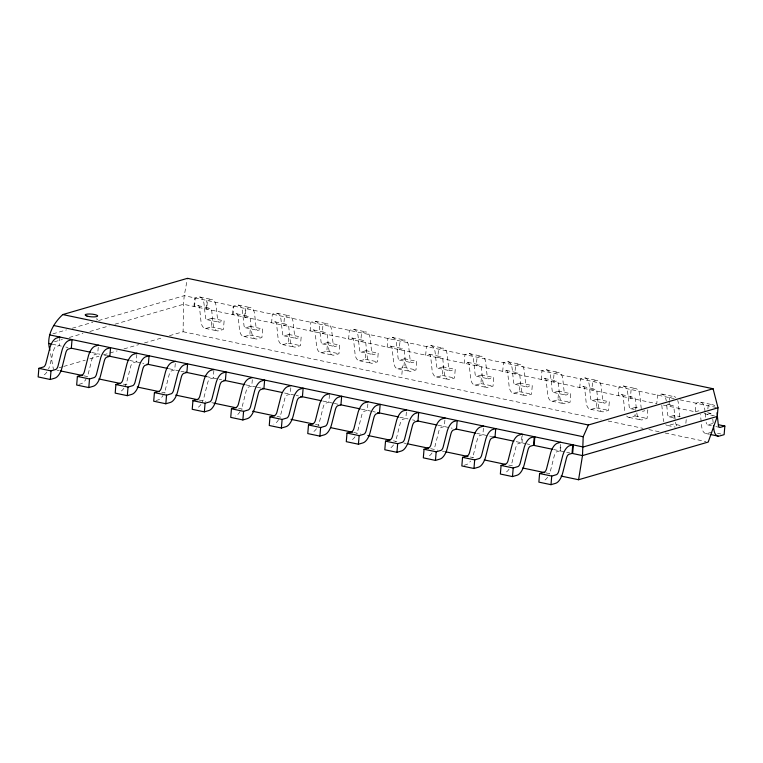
<?xml version="1.0" encoding="UTF-8"?>
<svg xmlns="http://www.w3.org/2000/svg" width="763" height="763" viewBox="0 0 763 763"><rect width="100%" height="100%" fill="white"/><g stroke="black" fill="none" stroke-linecap="round" stroke-linejoin="round"><path stroke-width="0.57" stroke-dasharray="3.81 2.86" d="M169.453 335.701L183.101 331.733L183.501 304.275L184.226 295.682L187.259 279.477M59.905 337.055L59.19 345.649L56.166 346.526A4.702 2.26 -78.1 0 0 53.648 350.246L49.919 364.991A13.515 6.514 -78.1 0 1 48.622 368.815M98.246 347.289L97.702 353.746L94.679 354.623A4.702 2.26 -78.1 0 0 92.17 358.333L88.432 373.078A13.515 6.514 -78.1 0 1 87.135 376.912M136.854 354.309L136.224 361.834L133.201 362.711A4.702 2.26 -78.1 0 0 130.683 366.431L126.954 381.176A13.515 6.514 -78.1 0 1 125.113 386.164M175.28 363.474L174.737 369.931L171.713 370.808A4.702 2.26 -78.1 0 0 169.205 374.519L165.466 389.264A13.515 6.514 -78.1 0 1 164.169 393.098M193.964 306.478L194.689 297.875M206.096 309.025L206.821 300.422M212 318.324L207.193 319.678A4.654 2.241 -78.1 0 1 205.514 317.675L203.912 302.873A13.553 6.533 -78.1 0 0 199.019 296.979L195.29 298.009L194.575 306.602L197.598 305.725A4.702 2.26 -78.1 0 1 199.591 308.128L200.974 321.385A13.515 6.514 -78.1 0 0 206.706 328.243L211.275 326.917L212 318.324L224.131 320.87L223.406 329.463L218.838 330.799A13.515 6.514 -78.1 0 1 213.106 323.941L211.723 310.675A4.702 2.26 -78.1 0 0 209.73 308.271L206.706 309.149L207.422 300.555L211.151 299.525A13.553 6.533 -78.1 0 1 216.043 305.419L217.646 320.222A4.654 2.241 -78.1 0 0 219.324 322.234L224.131 320.87M213.888 370.494L213.258 378.019L210.235 378.896A4.702 2.26 -78.1 0 0 207.717 382.616L203.988 397.361A13.515 6.514 -78.1 0 1 202.147 402.349M232.486 314.566L233.201 305.973M244.618 317.122L245.333 308.519M250.512 326.411L245.715 327.775A4.654 2.241 -78.1 0 1 244.026 325.763L242.434 310.97A13.553 6.533 -78.1 0 0 237.541 305.066L233.812 306.097L233.087 314.699L236.11 313.822A4.702 2.26 -78.1 0 1 238.104 316.225L239.496 329.482A13.515 6.514 -78.1 0 0 245.228 336.34L249.797 335.014L250.512 326.411L262.644 328.958L261.919 337.561L257.36 338.886A13.515 6.514 -78.1 0 1 251.628 332.029L250.235 318.772A4.702 2.26 -78.1 0 0 248.242 316.368L245.219 317.246L245.944 308.643L249.663 307.623A13.553 6.533 -78.1 0 1 254.565 313.517L256.158 328.309A4.654 2.241 -78.1 0 0 257.846 330.322L262.644 328.958M252.315 379.659L251.771 386.107L248.748 386.994A4.702 2.26 -78.1 0 0 246.239 390.704L242.5 405.449A13.515 6.514 -78.1 0 1 241.203 409.283M289.034 334.499L284.227 335.863A4.654 2.241 -78.1 0 1 282.548 333.86L280.946 319.058A13.553 6.533 -78.1 0 0 276.053 313.164L272.324 314.184L271.609 322.787L274.632 321.91A4.702 2.26 -78.1 0 1 276.626 324.313L278.009 337.57A13.515 6.514 -78.1 0 0 283.741 344.428L288.309 343.102L289.034 334.499L301.166 337.055L300.441 345.649L295.872 346.974A13.515 6.514 -78.1 0 1 290.14 340.117L288.757 326.86A4.702 2.26 -78.1 0 0 286.764 324.456L283.741 325.334L284.456 316.74L288.185 315.71A13.553 6.533 -78.1 0 1 293.078 321.604L294.68 336.407A4.654 2.241 -78.1 0 0 296.359 338.41L301.166 337.055M290.827 387.757L290.293 394.204L287.269 395.081A4.702 2.26 -78.1 0 0 284.752 398.791L281.022 413.546A13.515 6.514 -78.1 0 1 280.212 416.14M327.546 342.597L322.749 343.96A4.654 2.241 -78.1 0 1 321.061 341.948L319.468 327.146A13.553 6.533 -78.1 0 0 314.566 321.252L310.846 322.282L310.121 330.884L313.145 329.998A4.702 2.26 -78.1 0 1 315.138 332.401L316.531 345.668A13.515 6.514 -78.1 0 0 322.263 352.525L326.822 351.19L327.546 342.597L339.678 345.143L338.953 353.746L334.394 355.072A13.515 6.514 -78.1 0 1 328.662 348.214L327.27 334.957A4.702 2.26 -78.1 0 0 325.276 332.554L322.253 333.431L322.978 324.828L326.698 323.798A13.553 6.533 -78.1 0 1 331.6 329.702L333.193 344.494A4.654 2.241 -78.1 0 0 334.871 346.507L339.678 345.143M329.435 394.767L328.805 402.292L325.782 403.169A4.702 2.26 -78.1 0 0 323.274 406.889L319.535 421.634A13.515 6.514 -78.1 0 1 318.238 425.458M366.068 350.684L361.261 352.048A4.654 2.241 -78.1 0 1 359.583 350.036L357.981 335.243A13.553 6.533 -78.1 0 0 353.088 329.349L349.359 330.369L348.643 338.972L351.667 338.095A4.702 2.26 -78.1 0 1 353.66 340.498L355.043 353.755A13.515 6.514 -78.1 0 0 360.775 360.613L365.343 359.287L366.068 350.684L378.2 353.231L377.475 361.834L372.907 363.159A13.515 6.514 -78.1 0 1 367.175 356.302L365.792 343.045A4.702 2.26 -78.1 0 0 363.798 340.641L360.775 341.519L361.49 332.916L365.219 331.895A13.553 6.533 -78.1 0 1 370.112 337.79L371.715 352.592A4.654 2.241 -78.1 0 0 373.393 354.595L378.2 353.231M367.861 403.932L367.327 410.389L364.294 411.267A4.702 2.26 -78.1 0 0 361.786 414.977L358.057 429.722A13.515 6.514 -78.1 0 1 356.76 433.556M401.872 374.452L402.597 365.849M404.581 358.782L399.774 360.136A4.654 2.241 -78.1 0 1 398.095 358.133L396.502 343.331A13.553 6.533 -78.1 0 0 391.6 337.437L387.881 338.467L387.156 347.06L390.179 346.183A4.702 2.26 -78.1 0 1 392.172 348.586L393.565 361.843A13.515 6.514 -78.1 0 0 399.297 368.701L403.856 367.375L404.581 358.782L416.712 361.328L415.988 369.921L411.429 371.257A13.515 6.514 -78.1 0 1 405.697 364.399L404.304 351.142A4.702 2.26 -78.1 0 0 402.311 348.729L399.287 349.616L400.012 341.013L403.732 339.983A13.553 6.533 -78.1 0 1 408.634 345.887L410.227 360.68A4.654 2.241 -78.1 0 0 411.906 362.692L416.712 361.328M406.383 412.03L405.84 418.477L402.816 419.354A4.702 2.26 -78.1 0 0 400.308 423.074L396.569 437.819A13.515 6.514 -78.1 0 1 395.272 441.643M443.103 366.869L438.296 368.233A4.654 2.241 -78.1 0 1 436.617 366.221L435.015 351.428A13.553 6.533 -78.1 0 0 430.122 345.525L426.393 346.555L425.678 355.157L428.701 354.28A4.702 2.26 -78.1 0 1 430.694 356.683L432.077 369.941A13.515 6.514 -78.1 0 0 437.809 376.798L442.378 375.472L443.103 366.869L455.234 369.416L454.51 378.019L449.941 379.345A13.515 6.514 -78.1 0 1 444.209 372.487L442.826 359.23A4.702 2.26 -78.1 0 0 440.833 356.826L437.809 357.704L438.525 349.101L442.254 348.081A13.553 6.533 -78.1 0 1 447.147 353.975L448.749 368.767A4.654 2.241 -78.1 0 0 450.428 370.78L455.234 369.416M444.896 420.117L444.362 426.565L441.329 427.452A4.702 2.26 -78.1 0 0 438.82 431.162L435.091 445.907A13.515 6.514 -78.1 0 1 434.281 448.51M481.615 374.957L476.808 376.321A4.654 2.241 -78.1 0 1 475.13 374.318L473.537 359.516A13.553 6.533 -78.1 0 0 468.635 353.622L464.915 354.642L464.19 363.245L467.214 362.368A4.702 2.26 -78.1 0 1 469.207 364.771L470.599 378.028A13.515 6.514 -78.1 0 0 476.331 384.886L480.89 383.56L481.615 374.957L493.747 377.513L493.022 386.107L488.463 387.432A13.515 6.514 -78.1 0 1 482.731 380.575L481.339 367.318A4.702 2.26 -78.1 0 0 479.345 364.914L476.322 365.792L477.047 357.198L480.766 356.168A13.553 6.533 -78.1 0 1 485.669 362.063L487.261 376.865A4.654 2.241 -78.1 0 0 488.94 378.868L493.747 377.513M483.418 428.215L482.874 434.662L479.851 435.539A4.702 2.26 -78.1 0 0 477.342 439.25L473.604 454.004A13.515 6.514 -78.1 0 1 472.307 457.829M520.137 383.055L515.33 384.418A4.654 2.241 -78.1 0 1 513.652 382.406L512.049 367.613A13.553 6.533 -78.1 0 0 507.157 361.71L503.427 362.74L502.712 371.343L505.735 370.456A4.702 2.26 -78.1 0 1 507.729 372.869L509.112 386.126A13.515 6.514 -78.1 0 0 514.844 392.983L519.412 391.648L520.137 383.055L532.269 385.601L531.544 394.204L526.975 395.53A13.515 6.514 -78.1 0 1 521.243 388.672L519.861 375.415A4.702 2.26 -78.1 0 0 517.867 373.012L514.834 373.889L515.559 365.286L519.288 364.266A13.553 6.533 -78.1 0 1 524.181 370.16L525.783 384.953A4.654 2.241 -78.1 0 0 527.462 386.965L532.269 385.601M521.93 436.302L521.387 442.75L518.363 443.627A4.702 2.26 -78.1 0 0 515.855 447.347L512.126 462.092A13.515 6.514 -78.1 0 1 511.315 464.696M521.997 442.883L522.626 435.358M558.65 391.142L553.843 392.506A4.654 2.241 -78.1 0 1 552.164 390.494L550.571 375.701A13.553 6.533 -78.1 0 0 545.669 369.807L541.949 370.828L541.225 379.43L544.248 378.553A4.702 2.26 -78.1 0 1 546.241 380.956L547.634 394.213A13.515 6.514 -78.1 0 0 553.366 401.071L557.925 399.745L558.65 391.142L570.781 393.689L570.056 402.292L565.497 403.617A13.515 6.514 -78.1 0 1 559.765 396.76L558.373 383.503A4.702 2.26 -78.1 0 0 556.38 381.099L553.356 381.977L554.081 373.384L557.801 372.354A13.553 6.533 -78.1 0 1 562.703 378.248L564.296 393.05A4.654 2.241 -78.1 0 0 565.974 395.053L570.781 393.689M560.452 444.39L559.908 450.847L556.885 451.725A4.702 2.26 -78.1 0 0 554.377 455.435L550.638 470.18A13.515 6.514 -78.1 0 1 549.341 474.014M560.519 450.971L561.053 444.524M597.171 399.24L592.365 400.594A4.654 2.241 -78.1 0 1 590.686 398.591L589.084 383.789A13.553 6.533 -78.1 0 0 584.191 377.895L580.462 378.925L579.746 387.518L582.77 386.641A4.702 2.26 -78.1 0 1 584.763 389.044L586.146 402.301A13.515 6.514 -78.1 0 0 591.878 409.159L596.447 407.833L597.171 399.24L609.303 401.786L608.578 410.389L604.01 411.715A13.515 6.514 -78.1 0 1 598.278 404.857L596.895 391.6A4.702 2.26 -78.1 0 0 594.902 389.187L591.869 390.074L592.593 381.471L596.323 380.441A13.553 6.533 -78.1 0 1 601.215 386.345L602.818 401.138A4.654 2.241 -78.1 0 0 604.496 403.15L609.303 401.786M626.642 415.997A13.515 6.514 -78.1 0 0 630.4 417.256L634.959 415.93L635.417 410.551M635.503 409.473L635.684 407.328L639.728 408.176M636.79 412.945A13.515 6.514 -78.1 0 0 642.532 419.803L647.091 418.477L647.816 409.874L643.009 411.238A4.654 2.241 -78.1 0 1 642.341 411.095M669.361 400.88L668.903 406.25L671.926 405.372A4.702 2.26 -78.1 0 1 673.929 407.776L675.312 421.033A13.515 6.514 -78.1 0 0 677.286 426.641M669.447 399.802L669.628 397.657L673.357 396.626A13.553 6.533 -78.1 0 1 675.894 397.485M673.929 418.649L674.206 415.415L680.272 416.693M685.88 423.341L686.242 419.04M663.39 405.096L695.293 411.801L696.018 403.198L699.738 402.168A13.553 6.533 -78.1 0 1 704.64 408.071L705.117 412.363M707.873 408.968L708.15 405.744L711.869 404.724A13.553 6.533 -78.1 0 1 715.866 407.604M52.876 333.86L66.581 329.874M72.285 328.214L92.848 322.234M98.561 320.574L184.226 295.682L674.215 398.62M54.431 341.795L62.432 339.468M69.28 337.475L82.986 333.498M89.843 331.504L109.262 325.858M114.975 324.199L183.501 304.275L656.771 403.703L657.496 395.11L661.225 394.08A13.553 6.533 -78.1 0 1 666.118 399.974L666.252 400.956M59.133 367.766L62.537 366.774M63.682 366.44L85.284 360.155M89.834 358.839L98.932 356.197M103.482 354.871L117.13 350.904M123.959 348.92L138.742 344.618M144.426 342.969L162.624 337.685M78.951 384.361L81.231 383.703A13.515 6.514 -78.1 0 0 86.019 379.154M155.986 400.546L158.265 399.879A13.515 6.514 -78.1 0 0 163.053 395.339M635.684 407.328L630.877 408.691A4.654 2.241 -78.1 0 1 629.198 406.679L627.606 391.886A13.553 6.533 -78.1 0 0 622.703 385.992L618.984 387.013L618.259 395.615L621.282 394.738A4.702 2.26 -78.1 0 1 623.276 397.141L624.668 410.399A13.515 6.514 -78.1 0 0 625.059 412.649M464.123 465.277L466.403 464.619A13.515 6.514 -78.1 0 0 470.561 461.062M674.206 415.415L669.399 416.779A4.654 2.241 -78.1 0 1 667.72 414.776L666.604 404.266M695.293 411.801L698.317 410.914A4.702 2.26 -78.1 0 1 699.242 411.019M707.425 414.347L710.448 413.47A4.702 2.26 -78.1 0 1 712.442 415.873M712.718 423.513L707.911 424.877A4.654 2.241 -78.1 0 1 706.233 422.864L706.156 422.292M711.993 432.116L707.435 433.441A13.515 6.514 -78.1 0 1 701.693 426.584L700.424 414.423M199.706 296.988L211.837 299.535M238.218 305.076L250.35 307.623M276.74 313.164L288.862 315.72M315.253 321.261L327.384 323.808M353.765 329.349L365.897 331.895M392.287 337.446L404.419 339.993M430.799 345.534L442.931 348.081M469.321 353.622L481.453 356.178M507.834 361.719L519.965 364.266M546.356 369.807L558.487 372.354M584.868 377.904L597 380.451M623.39 385.992L635.522 388.539M661.903 394.08L674.034 396.636M700.424 402.177L712.556 404.724M679.957 399.822L718.002 407.814M198.075 305.677L210.207 308.233M236.587 313.774L248.719 316.321M275.109 321.862L287.241 324.409M313.622 329.959L325.753 332.506M352.144 338.047L364.275 340.594M390.656 346.135L402.788 348.691M429.178 354.232L441.31 356.779M467.69 362.32L479.822 364.867M506.212 370.417L518.344 372.964M544.725 378.505L556.856 381.052M583.247 386.593L595.378 389.149M621.759 394.69L633.891 397.237M666.9 404.171L672.413 405.325M707.616 412.726L710.925 413.422M704.115 413.651L716.19 416.188M206.964 319.678L219.095 322.224M245.476 327.775L257.608 330.322M283.998 335.863L296.13 338.41M322.511 343.951L334.642 346.507M361.033 352.048L373.155 354.595M399.545 360.136L411.677 362.683M438.067 368.233L450.189 370.78M476.579 376.321L488.711 378.868M515.092 384.409L527.223 386.965M553.614 392.506L565.745 395.053M592.126 400.594L604.258 403.15M630.648 408.691L636.714 409.96M669.161 416.779L675.226 418.057M707.683 424.877L712.737 425.935M715.77 426.574L718.803 427.204M211.275 326.917L223.406 329.463M249.797 335.014L261.919 337.561M288.309 343.102L300.441 345.649M326.822 351.19L338.953 353.746M365.343 359.287L377.475 361.834M403.856 367.375L415.988 369.921M442.378 375.472L454.51 378.019M480.89 383.56L493.022 386.107M519.412 391.648L531.544 394.204M557.925 399.745L570.056 402.292M596.447 407.833L608.578 410.389M634.959 415.93L647.091 418.477M680.1 425.411L673.481 424.018L668.913 425.344A13.515 6.514 -78.1 0 1 665.689 424.638M717.506 433.27L720.816 433.966M205.333 328.376L217.465 330.923M243.855 336.464L255.986 339.02M282.367 344.561L294.499 347.108M320.889 352.649L333.021 355.205M359.402 360.746L371.533 363.293M397.924 368.834L410.055 371.381M436.436 376.932L448.568 379.478M474.958 385.019L487.09 387.566M513.47 393.107L525.602 395.663M551.992 401.204L564.124 403.751M590.505 409.292L602.636 411.839M629.027 417.39L641.158 419.936M667.539 425.477L675.265 427.099M706.061 433.565L709.371 434.261M183.101 331.733L601.11 419.545M608.092 421.014L643.028 428.348M648.846 429.579L659.327 431.782M665.145 433.002L705.899 441.558M52.208 344.189L61.393 346.116M65.799 347.041L68.012 347.508M91.97 352.535L99.905 354.204M104.321 355.129L106.524 355.596M129.624 360.451L143.94 363.455M169.214 368.767L179.696 370.971M180.86 371.209L184.35 371.943M206.468 376.598L218.113 379.039M219.277 379.287L221.604 379.774M246.058 384.914L256.54 387.108M257.284 387.27L261.699 388.195M284.485 392.983L294.957 395.186M296.12 395.425L298.447 395.921M322.902 401.052L333.383 403.255M334.318 403.455L338.038 404.237M361.328 409.121L371.8 411.324M372.84 411.543L375.291 412.058M399.745 417.199L408.043 418.944M412.459 419.869L414.881 420.375M438.172 425.268L452.135 428.205M476.589 433.336L491.725 436.522M516.179 441.653L525.802 443.675M526.909 443.913L529.713 444.505M553.633 449.521L569.837 452.926M56.939 370.15L59.266 370.637M83.711 375.777L89.538 376.998M123.301 384.094L129.128 385.315M161.727 392.163L165.218 392.897M198.99 399.993L205.972 401.462M211.799 402.683L214.126 403.169M238.581 408.31L244.398 409.531M276.998 416.379L282.825 417.609M315.424 424.457L320.088 425.43M353.851 432.526L360.832 433.994M393.441 440.842L396.932 441.577M403.923 443.045L406.25 443.532M430.704 448.673L437.685 450.141M442.34 451.114L444.676 451.61M470.285 456.989L473.785 457.724M508.711 465.058L514.539 466.279M545.974 472.888L551.792 474.109M50.568 353.612L53.439 369.416M712.795 419.183L713.252 423.608M705.231 413.46L705.928 420.089M679.766 416.751L678.25 402.521A13.553 6.533 -78.1 0 0 677.716 400.422M661.798 405.229L663.181 418.486A13.515 6.514 -78.1 0 0 663.886 421.739M641.254 408.653L639.737 394.433A13.553 6.533 -78.1 0 0 634.835 388.539L631.115 389.559L630.391 398.162L633.414 397.285A4.702 2.26 -78.1 0 1 635.407 399.688L636.447 409.636M96.586 318.648A6.257 1.364 4.8 0 1 96.51 320.012M316.492 428.692A13.515 6.514 -78.1 0 1 312.334 432.249M278.6 419.612A13.515 6.514 -78.1 0 1 273.822 424.161M240.078 411.524A13.515 6.514 -78.1 0 1 235.3 416.064M355.014 436.789A13.515 6.514 -78.1 0 1 350.846 440.346M393.527 444.877A13.515 6.514 -78.1 0 1 389.368 448.434M200.946 404.419A13.515 6.514 -78.1 0 1 196.787 407.976M432.049 452.974A13.515 6.514 -78.1 0 1 427.881 456.522M123.911 388.233A13.515 6.514 -78.1 0 1 119.753 391.791M547.596 477.247A13.515 6.514 -78.1 0 1 543.437 480.804M509.083 469.15A13.515 6.514 -78.1 0 1 504.915 472.707M46.877 372.058A13.515 6.514 -78.1 0 1 42.718 375.606"/><path stroke-width="1.14" d="M59.905 337.055L56.176 338.19A13.553 6.533 -78.1 0 0 50.015 347.299L45.79 363.789A4.654 2.241 -78.1 0 1 43.682 366.908L38.875 368.338L38.15 376.932L50.282 379.488L54.85 378.152A13.515 6.514 -78.1 0 0 62.051 367.537L65.78 352.792A4.702 2.26 -78.1 0 1 68.298 349.082L71.321 348.205L90.816 352.296M49.957 350.227C45.704 336.836 53.105 323.512 62.776 314.566L187.479 278.323L713.081 388.739L718.002 407.814L717.277 416.417L708.226 442.054L578.573 479.736L561.11 476.064M50.282 379.488L51.007 370.885L55.813 369.454A4.654 2.241 -78.1 0 0 57.921 366.345L62.146 349.855A13.553 6.533 -78.1 0 1 68.308 340.746L72.037 339.602L71.321 348.205M77.387 376.426L76.662 385.029L88.794 387.575L93.363 386.25A13.515 6.514 -78.1 0 0 100.563 375.634L104.302 360.889A4.702 2.26 -78.1 0 1 106.81 357.17L109.834 356.292L110.559 347.69L106.82 348.834A13.553 6.533 -78.1 0 0 100.668 357.942L96.443 374.433A4.654 2.241 -78.1 0 1 94.326 377.542L89.519 378.973L77.387 376.426L82.194 374.995A4.654 2.241 -78.1 0 0 84.312 371.886L88.537 355.396A13.553 6.533 -78.1 0 1 94.688 346.288L98.427 345.143M88.794 387.575L89.519 378.973M115.909 384.523L115.184 393.117L127.316 395.663L131.885 394.337A13.515 6.514 -78.1 0 0 139.085 383.722L142.815 368.977A4.702 2.26 -78.1 0 1 145.332 365.258L148.356 364.38L149.071 355.787L145.342 356.922A13.553 6.533 -78.1 0 0 139.181 366.03L134.956 382.53A4.654 2.241 -78.1 0 1 132.848 385.639L128.041 387.07L115.909 384.523L120.716 383.083A4.654 2.241 -78.1 0 0 122.824 379.974L127.049 363.484A13.553 6.533 -78.1 0 1 133.21 354.375L136.939 353.231M127.316 395.663L128.041 387.07M154.422 392.611L153.697 401.214L165.829 403.761L170.397 402.435A13.515 6.514 -78.1 0 0 177.598 391.82L181.336 377.065A4.702 2.26 -78.1 0 1 183.845 373.355L186.868 372.478L187.593 363.875L183.854 365.019A13.553 6.533 -78.1 0 0 177.703 374.128L173.478 390.618A4.654 2.241 -78.1 0 1 171.36 393.727L166.553 395.158L154.422 392.611L159.229 391.181A4.654 2.241 -78.1 0 0 161.346 388.071L165.571 371.581A13.553 6.533 -78.1 0 1 171.723 362.473L175.461 361.328M165.829 403.761L166.553 395.158M192.944 400.699L192.219 409.302L204.35 411.848L208.919 410.523A13.515 6.514 -78.1 0 0 216.12 399.907L219.849 385.162A4.702 2.26 -78.1 0 1 222.357 381.443L225.39 380.565L226.106 371.962L222.376 373.107A13.553 6.533 -78.1 0 0 216.215 382.215L211.99 398.706A4.654 2.241 -78.1 0 1 209.882 401.815L205.075 403.255L192.944 400.699L197.751 399.268A4.654 2.241 -78.1 0 0 199.858 396.159L204.083 379.669A13.553 6.533 -78.1 0 1 210.245 370.56L213.974 369.416M204.35 411.848L205.075 403.255M231.456 408.796L230.731 417.39L242.863 419.946L247.431 418.62A13.515 6.514 -78.1 0 0 254.632 407.995L258.371 393.25A4.702 2.26 -78.1 0 1 260.879 389.54L263.903 388.663L264.627 380.06L260.889 381.204A13.553 6.533 -78.1 0 0 254.737 390.313L250.512 406.803A4.654 2.241 -78.1 0 1 248.395 409.912L243.588 411.343L231.456 408.796L236.263 407.366A4.654 2.241 -78.1 0 0 238.38 404.256L242.605 387.757A13.553 6.533 -78.1 0 1 248.757 378.648L252.496 377.513M242.863 419.946L243.588 411.343M269.978 416.884L269.253 425.487L281.385 428.033L285.944 426.708A13.515 6.514 -78.1 0 0 293.154 416.093L296.883 401.348A4.702 2.26 -78.1 0 1 299.392 397.628L302.425 396.75L303.14 388.148L299.411 389.292A13.553 6.533 -78.1 0 0 293.25 398.4L289.024 414.891A4.654 2.241 -78.1 0 1 286.917 418L282.11 419.431L269.978 416.884L274.785 415.454A4.654 2.241 -78.1 0 0 276.893 412.344L281.118 395.854A13.553 6.533 -78.1 0 1 287.279 386.746L291.008 385.601M281.385 428.033L282.11 419.431M308.49 424.981L307.766 433.575L319.897 436.121L324.466 434.796A13.515 6.514 -78.1 0 0 331.667 424.18L335.405 409.435A4.702 2.26 -78.1 0 1 337.914 405.725L340.937 404.838L341.662 396.245L337.923 397.389A13.553 6.533 -78.1 0 0 331.771 406.488L327.546 422.988A4.654 2.241 -78.1 0 1 325.429 426.097L320.622 427.528L308.49 424.981L313.297 423.541A4.654 2.241 -78.1 0 0 315.415 420.432L319.64 403.942A13.553 6.533 -78.1 0 1 325.791 394.833L329.53 393.698M319.897 436.121L320.622 427.528M347.012 433.069L346.288 441.672L358.419 444.219L362.978 442.893A13.515 6.514 -78.1 0 0 370.189 432.278L373.918 417.523A4.702 2.26 -78.1 0 1 376.426 413.813L379.449 412.936L380.174 404.333L376.445 405.477A13.553 6.533 -78.1 0 0 370.284 414.586L366.059 431.076A4.654 2.241 -78.1 0 1 363.951 434.185L359.144 435.616L347.012 433.069L351.819 431.639A4.654 2.241 -78.1 0 0 353.927 428.529L358.152 412.039A13.553 6.533 -78.1 0 1 364.313 402.931L368.043 401.786M358.419 444.219L359.144 435.616M385.525 441.157L384.8 449.76L396.932 452.306L401.5 450.981A13.515 6.514 -78.1 0 0 408.701 440.365L412.44 425.62A4.702 2.26 -78.1 0 1 414.948 421.901L417.971 421.023L418.696 412.43L414.958 413.565A13.553 6.533 -78.1 0 0 408.806 422.673L404.571 439.164A4.654 2.241 -78.1 0 1 402.463 442.273L397.657 443.713L385.525 441.157L390.332 439.726A4.654 2.241 -78.1 0 0 392.449 436.617L396.674 420.127A13.553 6.533 -78.1 0 1 402.826 411.019L406.565 409.874M396.932 452.306L397.657 443.713M424.047 449.254L423.322 457.848L435.454 460.404L440.013 459.078A13.515 6.514 -78.1 0 0 447.213 448.453L450.952 433.708A4.702 2.26 -78.1 0 1 453.46 429.998L456.484 429.121L457.209 420.518L453.47 421.662A13.553 6.533 -78.1 0 0 447.318 430.771L443.093 447.261A4.654 2.241 -78.1 0 1 440.985 450.37L436.178 451.801L424.047 449.254L428.854 447.824A4.654 2.241 -78.1 0 0 430.961 444.715L435.187 428.224A13.553 6.533 -78.1 0 1 441.348 419.116L445.077 417.971M435.454 460.404L436.178 451.801M462.559 457.342L461.834 465.945L473.966 468.492L478.535 467.166A13.515 6.514 -78.1 0 0 485.735 456.551L489.474 441.806A4.702 2.26 -78.1 0 1 491.982 438.086L495.006 437.209L495.731 428.606L491.992 429.75A13.553 6.533 -78.1 0 0 485.84 438.859L481.606 455.349A4.654 2.241 -78.1 0 1 479.498 458.458L474.691 459.889L462.559 457.342L467.366 455.912A4.654 2.241 -78.1 0 0 469.474 452.802L473.709 436.312A13.553 6.533 -78.1 0 1 479.86 427.204L483.599 426.059M473.966 468.492L474.691 459.889M501.081 465.44L500.356 474.033L512.488 476.579L517.047 475.254A13.515 6.514 -78.1 0 0 524.248 464.638L527.986 449.893A4.702 2.26 -78.1 0 1 530.495 446.183L533.518 445.296L534.243 436.703L530.504 437.848A13.553 6.533 -78.1 0 0 524.353 446.956L520.128 463.446A4.654 2.241 -78.1 0 1 518.02 466.555L513.203 467.986L501.081 465.44L505.888 463.999A4.654 2.241 -78.1 0 0 507.996 460.89L512.221 444.4A13.553 6.533 -78.1 0 1 518.373 435.291L522.111 434.157M512.488 476.579L513.203 467.986M534.853 436.827L534.129 445.43L552.488 449.283M539.594 473.527L538.869 482.13L551 484.677L555.569 483.351A13.515 6.514 -78.1 0 0 562.77 472.736L566.508 457.981A4.702 2.26 -78.1 0 1 569.017 454.271L572.04 453.394L572.765 444.791L569.026 445.935A13.553 6.533 -78.1 0 0 562.875 455.044L558.64 471.534A4.654 2.241 -78.1 0 1 556.532 474.643L551.725 476.074L539.594 473.527L544.4 472.097A4.654 2.241 -78.1 0 0 546.508 468.987L550.743 452.497A13.553 6.533 -78.1 0 1 556.895 443.389L560.633 442.244M551 484.677L551.725 476.074M573.366 444.924L572.651 453.518L582.503 455.587L717.277 416.417M718.784 424.781L724.85 426.059L724.125 434.662L719.566 435.988A13.515 6.514 -78.1 0 1 713.825 429.13L713.481 425.811M578.573 479.736L582.503 455.587L583.19 436.751L588.378 424.991L713.081 388.739M718.002 407.814L583.228 446.994L49.442 334.852M724.85 426.059L720.043 427.423A4.654 2.241 -78.1 0 1 718.365 425.411L717.02 412.707M710.467 434.5L718.193 436.121M62.776 314.566L588.378 424.991M53.496 325.467L583.19 436.751M48.727 343.455L51.045 343.941M107.631 355.825L128.461 360.203M147.097 364.123L168.051 368.519M185.514 372.191L206.468 376.598M223.941 380.26L244.894 384.666M262.358 388.338L282.148 392.497M300.784 396.407L321.738 400.804M340.365 404.724L360.155 408.882M377.628 412.545L398.582 416.951M417.208 420.861L437.008 425.02M455.635 428.94L475.425 433.098M492.803 436.741L513.852 441.167M60.43 370.885L82.547 375.53M98.856 378.953L119.81 383.36M137.273 387.032L159.4 391.677M175.7 395.1L197.827 399.745M214.126 403.169L236.244 407.824M252.553 411.247L274.67 415.892M290.97 419.316L313.097 423.961M330.56 427.633L352.687 432.278M367.823 435.463L389.95 440.108M407.413 443.78L428.367 448.177M445.84 451.849L467.957 456.493M484.257 459.927L505.22 464.324M522.684 467.996L544.811 472.64M38.875 368.338L51.007 370.885M86.972 316.054A6.257 1.364 4.8 0 0 97.445 316.302A6.257 1.364 4.8 0 0 89.891 313.994A6.257 1.364 4.8 0 0 86.972 316.054"/></g></svg>
